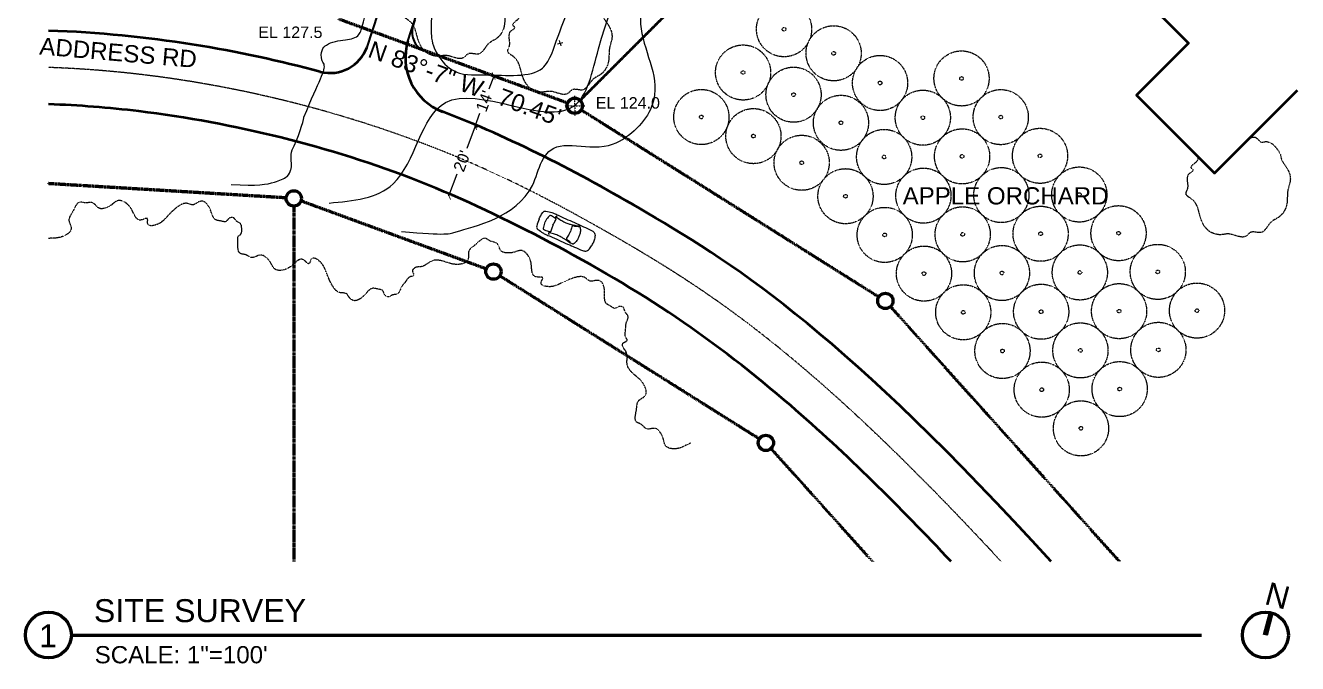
# Model space of a CAD drawing. Header units: inches. Extents: x -54 to 15382, y 469 to 41738.
# Drawn here: x 525 to 4680, y 17047 to 19131 of the extents above; entities that cross this region are included whole.
import ezdxf

# ---------------------------------------------------------------- set-up
doc = ezdxf.new("R2010")
doc.units = ezdxf.units.IN
doc.header["$MEASUREMENT"] = 0
for name, pattern in [('CENTER', [2, 1.25, -0.25, 0.25, -0.25]), ('DASHED2', [0.375, 0.25, -0.125]), ('HIDDEN2', [0.1875, 0.125, -0.0625]), ('PHANTOM2', [1.25, 0.625, -0.125, 0.125, -0.125, 0.125, -0.125])]:
    doc.linetypes.add(name, pattern=pattern)
doc.layers.get('0').update_dxf_attribs({"lineweight": 9})
for name, color, linetype, lineweight in [('1', 7, 'Continuous', 9), ('2', 7, 'Continuous', 18), ('3', 7, 'Continuous', 30), ('4', 7, 'Continuous', 40), ('5', 7, 'Continuous', 50), ('A-DIMSx', 7, 'Continuous', 9), ('A-TEXTx', 7, 'Continuous', 18), ('L-PLNT', 7, 'Continuous', 18), ('TB-11x17', 7, 'Continuous', 50)]:
    doc.layers.add(name, color=color, linetype=linetype, lineweight=lineweight)
doc.styles.get("Standard").update_dxf_attribs({"font": 'arial.ttf'})
doc.dimstyles.get("Standard").update_dxf_attribs({"dimtxt": 3, "dimasz": 2, "dimexe": 0.03125, "dimexo": 0.0625, "dimgap": 0.03125, "dimtad": 0, "dimtoh": 1, "dimdec": 4, "dimlfac": 0.99985, "dimzin": 0, "dimdsep": 46, "dimlunit": 4, "dimtxsty": 'Standard', "dimblk": 'ARCHTICK', "dimblk1": 'ARCHTICK', "dimblk2": 'ARCHTICK', "dimcen": 0.09, "dimclrt": 256, "dimadec": 0, "dimazin": 0, "dimtfac": 1, "dimtdec": 4, "dimtofl": 0, "dimtmove": 0, "dimatfit": 3, "dimfxl": 1, "dimtolj": 1, "dimtzin": 0, "dimarcsym": 0})

# ---------------------------------------------------------------- blocks, each defined once
blk = doc.blocks.new('_ArchTick')
at = {"color": 0, "linetype": 'ByBlock', "lineweight": 0, "const_width": 0.15}
blk.add_lwpolyline([(-0.5, -0.5), (0.5, 0.5)], dxfattribs=at)
blk = doc.blocks.new('*D420')
at = {"layer": 'A-DIMSx', "color": 0, "lineweight": 5, "ltscale": 0.25}
for p, q in [((2054.4, 18965.5), (2038.5, 18922.9)), ((1993.4, 18801.5), (2009.2, 18844.1))]:
    blk.add_line(p, q, dxfattribs=at)
at = {"layer": 'A-DIMSx', "color": 0, "lineweight": -2, "ltscale": 0.25}
for p, q in [((2053.7, 18965.8), (2062.8, 18962.3)), ((1992.7, 18801.8), (2001.8, 18798.4))]:
    blk.add_line(p, q, dxfattribs=at)
at = {"layer": 'A-DIMSx', "color": 0, "lineweight": 5, "xscale": 18, "yscale": 18, "zscale": 18}
for p, rotation in [((2054.4, 18965.5), 69.60012391227886), ((1993.4, 18801.5), 249.6001239122788)]:
    blk.add_blockref('_ArchTick', p, dxfattribs=dict(at, rotation=rotation))
at = {"layer": 'A-DIMSx', "ltscale": 0.25, "insert": (2023.9, 18883.5), "char_height": 37.5, "attachment_point": 5, "rotation": 69.6001}
blk.add_mtext("\\A1;14'", dxfattribs=at)
blk = doc.blocks.new('*D528')
at = {"layer": 'A-DIMSx', "color": 0, "lineweight": 5, "ltscale": 0.25}
for p, q in [((1993.6, 18801.6), (1966.4, 18729.1)), ((1908.3, 18573.9), (1935.4, 18646.4))]:
    blk.add_line(p, q, dxfattribs=at)
at = {"layer": 'A-DIMSx', "color": 0, "lineweight": -2, "ltscale": 0.25}
for p, q in [((1992.7, 18801.9), (2002, 18798.4)), ((1916.7, 18570.8), (1916.7, 18570.8))]:
    blk.add_line(p, q, dxfattribs=at)
at = {"layer": 'A-DIMSx', "color": 0, "lineweight": 5, "xscale": 18, "yscale": 18, "zscale": 18}
for p, rotation in [((1993.6, 18801.6), 69.4475805284841), ((1908.3, 18573.9), 249.4475805284841)]:
    blk.add_blockref('_ArchTick', p, dxfattribs=dict(at, rotation=rotation))
at = {"layer": 'A-DIMSx', "ltscale": 0.25, "insert": (1950.9, 18687.8), "char_height": 37.5, "attachment_point": 5, "rotation": 69.4476}
blk.add_mtext("\\A1;20'", dxfattribs=at)

msp = doc.modelspace()

# ---------------------------------------------------------------- linework, layer by layer
at = {"layer": '1', "ltscale": 0.1}
for points, knots in [([(1956.815119, 19458.332583), (1960.3059629, 19436.9965204), (1979.9255644, 18897.032602), (2275.4173184, 19471.2178988), (2603.4987845, 19707.7067563)], [66.0905268272, 66.0905268272, 66.0905268272, 66.0905268272, 72.0478202283, 884.1177910082, 884.1177910082, 884.1177910082, 884.1177910082]), ([(1765.6227593, 19341.9501143), (1794.498549, 19341.3251017), (1833.1855982, 19334.1518775), (1877.054918, 19304.1446751), (1885.2740149, 19269.2311549), (1875.4462795, 19226.082075), (1849.626316, 19164.5586089), (1849.36819, 19114.2202188), (1852.9577246, 19055.5679669), (1923.0192815, 18964.3583403), (2059.6743279, 18974.5046902), (2227.2570114, 18951.3401205), (2260.9247697, 19110.5740414), (2363.6456127, 19328.8407768), (2472.2753102, 19479.6327938)], [966.1197340921, 966.1197340921, 966.1197340921, 966.1197340921, 1052.3957324527, 1080.3183995863, 1099.2221573154, 1160.8115186827, 1199.2575669263, 1278.1205623445, 1350.5391874964, 1407.397276469, 1486.3748855516, 1643.0189055874, 1751.4076671321, 1883.1041123019, 1883.1041123019, 1883.1041123019, 1883.1041123019]), ([(2680.1270098, 19407.1511336), (2630.5491041, 19365.33764), (2564.6130274, 19284.8525216), (2508.1416462, 19103.9499627), (2626.7943392, 18931.3092163), (2539.5674348, 18801.9095368), (2484.9284049, 18764.2454252)], [514.2432047489, 514.2432047489, 514.2432047489, 514.2432047489, 702.8750804543, 814.0271716168, 1068.9237319742, 1231.2071814015, 1231.2071814015, 1231.2071814015, 1231.2071814015]), ([(1434.745056, 18830.6379016), (1484.2237909, 18953.7483856), (1512.7782225, 18991.0887961), (1488.9933965, 19020.7253792), (1492.8818514, 19054.6611494), (1516.43138, 19076.0269873), (1571.7465802, 19084.2617863), (1615.8836517, 19090.4155269), (1626.0103992, 19131.8053669), (1646.865265, 19209.2014888), (1656.9509818, 19229.7153508), (1669.9327367, 19279.7840673), (1688.6823965, 19349.0138132), (1705.7485065, 19345.5947087), (1750.9304405, 19342.7063869)], [355.0576600074, 355.0576600074, 355.0576600074, 355.0576600074, 426.4460036396, 444.0680511201, 473.5347570973, 506.8640310362, 603.2361450275, 692.6235779045, 751.8985244839, 807.9524571225, 838.4344749785, 867.7494954719, 887.8020131754, 954.1456245748, 954.1456245748, 954.1456245748, 954.1456245748]), ([(1196.7936399, 18611.3283812), (1283.9870679, 18605.5663875), (1329.8788098, 18615.1240207), (1381.3664005, 18633.3284155), (1391.0777933, 18655.4284033), (1395.5876915, 18673.9665927), (1389.3725861, 18711.6569631), (1421.9222188, 18774.5053723), (1435.4821461, 18832.5217532), (1434.745056, 18830.6379016)], [0, 0, 0, 0, 66.9901745406, 107.7363971783, 137.4050423408, 150.6900959062, 177.6225784581, 203.2686276384, 343.0965191413, 343.0965191413, 343.0965191413, 343.0965191413]), ([(1753.2383479, 18458.2179692), (1902.3168481, 18444.2753756), (1943.0721216, 18466.7980267), (2194.0388054, 18513.9883433), (2212.2714277, 18758.519984), (2414.141036, 18722.9043285), (2458.8992341, 18747.718501), (2484.9284049, 18764.2454252)], [0, 0, 0, 0, 89.6685014463, 359.3384261515, 484.8295801573, 547.3176168101, 640.324640473, 640.324640473, 640.324640473, 640.324640473])]:
    msp.add_open_spline(points, degree=3, knots=knots, dxfattribs=at)
at = {"layer": '1'}
for points, knots in [([(2202.6438079, 18498.5281104), (2202.6269265, 18498.4889588), (2202.6100451, 18498.4498072), (2202.5931636, 18498.4106556), (2199.4290353, 18491.0723656), (2195.4899467, 18481.9367773), (2193.9034219, 18468.9175069), (2202.6086723, 18461.5175798), (2212.4219943, 18454.9826267), (2225.7628456, 18447.0582558), (2253.3492502, 18436.5992557), (2276.4773098, 18425.0820128), (2295.4698464, 18416.8968251)], [-0.0032148963, -0.0032148963, -0.0032148963, -0.0032148963, 0, 0, 0, 0.6025766109, 0.7501600234, 0.8977434358, 1.385354447, 1.6580662634, 2.0362147214, 3.567426588, 3.567426588, 3.567426588, 3.567426588]), ([(2202.6438079, 18498.5281104), (2202.6617375, 18498.5667932), (2202.6796671, 18498.605476), (2202.6975968, 18498.6441588), (2206.0581948, 18505.8945788), (2210.2418724, 18514.9207759), (2218.8886952, 18524.782364), (2230.2076943, 18523.2265472), (2241.620621, 18520.2681686), (2256.4207558, 18515.6066264), (2282.6066613, 18502.0162343), (2306.6093146, 18492.4545054), (2325.3714302, 18483.7541168)], [-0.0032148963, -0.0032148963, -0.0032148963, -0.0032148963, 0, 0, 0, 0.6025766109, 0.7501600234, 0.8977434358, 1.385354447, 1.6580662634, 2.0362147214, 3.567426588, 3.567426588, 3.567426588, 3.567426588]), ([(2247.8788497, 18478.3094874), (2247.9532921, 18478.4781596), (2248.0277345, 18478.6468317), (2248.1021768, 18478.8155039), (2250.0685665, 18482.6427255), (2253.0812311, 18488.5063318), (2256.6163732, 18494.8819619), (2258.5373591, 18497.4692639), (2258.4449442, 18499.0092009), (2252.5058853, 18502.5448538), (2247.058003, 18506.6317718), (2240.6143001, 18510.0194733), (2238.0129604, 18510.1899479), (2235.4603959, 18508.0480343), (2229.7386993, 18501.7680503), (2225.7190515, 18494.9495732), (2222.5936064, 18489.6479207), (2222.5870353, 18489.6367742), (2222.5804641, 18489.6256277), (2222.573893, 18489.6144812)], [-0.0030479131, -0.0030479131, -0.0030479131, -0.0030479131, 0, 0, 0, 0.3351518523, 0.5134791616, 0.5345346717, 0.5719609336, 0.6096170212, 1.0203817514, 1.0962363375, 1.1447969482, 1.2018100453, 1.3308601134, 1.7819199415, 1.7819199415, 1.7819199415, 1.7828682757, 1.7828682757, 1.7828682757, 1.7828682757]), ([(2266.1782994, 18498.7150948), (2264.1366916, 18500.1481291), (2261.0055094, 18502.3912607), (2256.7645059, 18505.2939213), (2257.8632662, 18507.1929154), (2259.7420371, 18507.4949798), (2261.1307323, 18507.9699285), (2262.1181478, 18508.2763886)], [1.95146521862, 1.95146521862, 1.95146521862, 1.95146521862, 2.14004782365, 2.22244511645, 2.24858467267, 2.27993128575, 2.35708070204, 2.35708070204, 2.35708070204, 2.35708070204]), ([(2287.1974089, 18487.0168085), (2282.2501437, 18489.1262716), (2275.3092375, 18492.5434712), (2269.526271, 18496.3906493), (2266.1782994, 18498.7150948)], [1.33469745109, 1.33469745109, 1.33469745109, 1.33469745109, 1.72506888579, 1.9067500536, 1.9067500536, 1.9067500536, 1.9067500536]), ([(2247.8788497, 18478.3094874), (2247.7470909, 18477.981751), (2247.615332, 18477.6540147), (2247.4835731, 18477.3262783), (2246.0128033, 18473.5161995), (2243.7594676, 18467.6788571), (2241.3408277, 18460.7269292), (2240.6933054, 18457.571575), (2239.4837782, 18456.6137033), (2232.8892649, 18458.6838661), (2226.2111444, 18460.0200404), (2219.3904362, 18462.5647944), (2217.5292404, 18464.3901652), (2217.4241929, 18467.7206825), (2218.2909932, 18476.1719939), (2220.6938145, 18483.7135885), (2222.562109, 18489.5774953), (2222.566037, 18489.589824), (2222.569965, 18489.6021526), (2222.573893, 18489.6144812)], [-0.003179668, -0.003179668, -0.003179668, -0.003179668, 0, 0, 0, 0.3351518523, 0.5134791616, 0.5345346717, 0.5719609336, 0.6096170212, 1.0203817514, 1.0962363375, 1.1447969482, 1.2018100453, 1.3308601134, 1.7819199415, 1.7819199415, 1.7819199415, 1.7828682757, 1.7828682757, 1.7828682757, 1.7828682757]), ([(2244.8919797, 18451.0375775), (2242.453316, 18451.6065362), (2238.6844319, 18452.4469528), (2233.6789943, 18453.6767632), (2232.9959658, 18451.5918352), (2234.0232506, 18449.9900522), (2234.5949709, 18448.6383176), (2235.024777, 18447.6980124)], [1.95059302672, 1.95059302672, 1.95059302672, 1.95059302672, 2.14004782365, 2.22244511645, 2.24858467267, 2.27993128575, 2.35708070204, 2.35708070204, 2.35708070204, 2.35708070204]), ([(2267.5900038, 18443.1763883), (2262.7196451, 18445.4578076), (2255.5454953, 18448.353495), (2248.8227582, 18450.0994292), (2244.8919797, 18451.0375775)], [1.33469745109, 1.33469745109, 1.33469745109, 1.33469745109, 1.72506888579, 1.9067500536, 1.9067500536, 1.9067500536, 1.9067500536]), ([(2324.2813497, 18476.2866357), (2319.7281275, 18476.9901275), (2311.757645, 18478.4382679), (2300.3325642, 18481.9376687), (2293.1077535, 18484.580906), (2287.1974089, 18487.0168085)], [0.3880493163, 0.3880493163, 0.3880493163, 0.3880493163, 0.72873515076, 0.98369386328, 1.27907959158, 1.27907959158, 1.27907959158, 1.27907959158]), ([(2332.8300655, 18440.3029686), (2332.8122239, 18440.2642464), (2332.7943824, 18440.2255242), (2332.7765409, 18440.186802), (2331.3545159, 18437.1005218), (2327.9996714, 18429.8193628), (2321.597251, 18421.4078953), (2315.613807, 18417.6082966), (2312.5956364, 18416.2992421), (2304.8851778, 18420.6895693), (2300.3228219, 18426.7648533), (2292.1401306, 18431.7012298), (2292.4535772, 18433.8212018), (2295.871493, 18439.0819269), (2299.8125772, 18445.9911166), (2302.4749849, 18451.7826634), (2303.1512579, 18453.2537629), (2303.1916744, 18453.3474938), (2303.2320909, 18453.4412247), (2303.2725074, 18453.5349556)], [-0.0031667215, -0.0031667215, -0.0031667215, -0.0031667215, 0, 0, 0, 0.2523975746, 0.5954569158, 0.7510710136, 0.7905620581, 0.8206290544, 1.3733195272, 1.4190316809, 1.4473593976, 1.5175897869, 1.8887789058, 2.0151677005, 2.0151677005, 2.0151677005, 2.0169662224, 2.0169662224, 2.0169662224, 2.0169662224]), ([(2332.8300655, 18440.3029686), (2332.847035, 18440.3420808), (2332.8640045, 18440.381193), (2332.880974, 18440.4203052), (2334.2334975, 18443.5376697), (2337.424374, 18450.8921628), (2339.4261728, 18461.2717845), (2338.2696297, 18468.2647086), (2337.2333897, 18471.3870753), (2328.8208836, 18474.2076861), (2321.2506026, 18473.557532), (2312.1167747, 18476.3672324), (2310.7450921, 18474.7194208), (2309.1130382, 18468.6884624), (2306.4236988, 18460.7787782), (2304.145149, 18455.5130228), (2303.566379, 18454.1754786), (2303.4684218, 18453.9619709), (2303.3704646, 18453.7484633), (2303.2725074, 18453.5349556)], [-0.0031667215, -0.0031667215, -0.0031667215, -0.0031667215, 0, 0, 0, 0.2523975746, 0.5954569158, 0.7510710136, 0.7905620581, 0.8206290544, 1.3733195272, 1.4190316809, 1.4473593976, 1.5175897869, 1.8887789058, 2.0151677005, 2.0151677005, 2.0151677005, 2.0169662224, 2.0169662224, 2.0169662224, 2.0169662224]), ([(2336.7309757, 18475.6823006), (2335.9706183, 18475.3164264), (2334.6447179, 18474.8324258), (2332.1009746, 18475.1561367), (2330.4501556, 18475.3910304), (2324.2813497, 18476.2866357)], [0.07456643963, 0.07456643963, 0.07456643963, 0.07456643963, 0.13733552439, 0.1785042958, 0.26155488799, 0.26155488799, 0.26155488799, 0.26155488799]), ([(2325.3714302, 18483.7541168), (2336.1613039, 18478.6836912), (2350.7100133, 18471.7384129), (2368.9585947, 18464.8807755), (2381.9577096, 18456.3369492), (2386.6304362, 18445.9418525), (2384.0620691, 18433.4199444), (2380.491786, 18424.086644), (2378.8716056, 18419.8512291), (2378.8563507, 18419.81135), (2378.8410957, 18419.771471), (2378.8258407, 18419.731592)], [3.6983682035, 3.6983682035, 3.6983682035, 3.6983682035, 4.1878305641, 4.8881427503, 5.1555593552, 5.2972802952, 5.7051717552, 6.0440553128, 6.0440553128, 6.0440553128, 6.0472461083, 6.0472461083, 6.0472461083, 6.0472461083]), ([(2304.236906, 18419.4067324), (2296.7496795, 18425.612354), (2290.3569041, 18430.5881077), (2280.132207, 18436.7714601), (2273.3457029, 18440.394712), (2267.5900038, 18443.1763883)], [0.3880493163, 0.3880493163, 0.3880493163, 0.3880493163, 0.72873515076, 0.98369386328, 1.27907959158, 1.27907959158, 1.27907959158, 1.27907959158]), ([(2295.4698464, 18416.8968251), (2306.4421243, 18412.2342391), (2321.3176443, 18406.0196804), (2338.594275, 18396.9888474), (2353.6283353, 18392.9949786), (2364.4917139, 18396.4416312), (2372.1132841, 18406.7035199), (2376.6901905, 18415.5866132), (2378.7671725, 18419.6177258), (2378.7867286, 18419.6556812), (2378.8062846, 18419.6936366), (2378.8258407, 18419.731592)], [3.6983682035, 3.6983682035, 3.6983682035, 3.6983682035, 4.1878305641, 4.8881427503, 5.1555593552, 5.2972802952, 5.7051717552, 6.0440553128, 6.0440553128, 6.0440553128, 6.0472461083, 6.0472461083, 6.0472461083, 6.0472461083])]:
    msp.add_open_spline(points, degree=3, knots=knots, dxfattribs=at)
msp.add_open_spline([(2267.879101, 18509.7515695), (2267.8868272, 18509.7564), (2267.8945527, 18509.7612325), (2267.9022781, 18509.7660649)], degree=3, dxfattribs=at)
at = {"layer": '2', "linetype": 'CENTER', "ltscale": 0.1}
for p, q in [((2286.2547295, 18868.3396577), (2352.2547295, 18868.3396577)), ((2319.2547295, 18868.3396577), (2319.2547295, 18901.3396577)), ((2319.2547295, 18868.3396577), (2319.2547295, 18835.3396577))]:
    msp.add_line(p, q, dxfattribs=at)
at = {"layer": '2', "ltscale": 0.1}
msp.add_open_spline([(1516.6305417, 18550.5888443), (1595.6958705, 18558.0687404), (1788.8798553, 18576.3447176), (1838.1905618, 19038.9041931), (2329.8789666, 18734.2199339), (2414.7288543, 19181.4462602), (2529.8805197, 19392.0583925), (2655.9720031, 19501.8697461)], degree=3, knots=[0, 0, 0, 0, 218.6713959711, 534.2899638059, 953.6998900704, 1157.6605152641, 1669.4917053071, 1669.4917053071, 1669.4917053071, 1669.4917053071], dxfattribs=at)
at = {"layer": '2', "linetype": 'DASHED2', "ltscale": 0.3}
msp.add_open_spline([(3712.1350985, 17380.0008975), (3628.5944234, 17470.2220766), (3454.3366485, 17653.0159062), (3198.6507407, 17899.624), (2958.9757552, 18104.1616905), (2701.1445329, 18294.137308), (2411.3297432, 18467.0225303), (2081.2155462, 18642.8038948), (1735.5399429, 18783.7722823), (1348.1325187, 18898.5385034), (963.2970096, 18969.4858388), (706.5548768, 18989.6956272), (600.0000785, 18993.43202)], degree=3, knots=[121.4729406931, 121.4729406931, 121.4729406931, 121.4729406931, 490.3242559275, 878.9344874937, 1186.6554815344, 1434.9022140808, 1838.7808645469, 2197.7622060259, 2556.0671003237, 2956.63624104, 3407.9441787895, 3727.5601639366, 3727.5601639366, 3727.5601639366, 3727.5601639366], dxfattribs=at)
at = {"layer": '3', "ltscale": 0.25}
for p, q in [((1641.0776427, 19060.0440182), (2065.7253992, 20348.5418694)), ((1770.5933789, 19069.6529108), (2180.1800872, 20312.4514079))]:
    msp.add_line(p, q, dxfattribs=at)
msp.add_open_spline([(1796.4933032, 19148.2403901), (1792.8501437, 19136.8228212), (1784.5361148, 19110.7668668), (1793.1226205, 19073.2700798), (1810.2649536, 19058.1189336), (1815.8303859, 19053.1999603)], degree=3, knots=[0, 0, 0, 0, 35.8309791907, 81.769627161, 103.8539866702, 103.8539866702, 103.8539866702, 103.8539866702], dxfattribs=at)
at = {"layer": '4', "ltscale": 0.25}
msp.add_lwpolyline([(4680.0000785, 19225.6201077), (4408.6777517, 19496.9424344), (4154.1193105, 19242.3839932), (4323.824938, 19072.6783657), (4154.1193105, 18902.9727382), (4408.6777517, 18648.414297), (4680.0000785, 18919.7366237)], dxfattribs=at)
for centre, radius, start, end in [((1954.6096471, 19025.3505818), 188.6741448, 162.903504243, 249.1203410832), ((1518.7628221, 19106.014033), 130.66812, 256.4370698103, 339.4020948164)]:
    msp.add_arc(centre, radius, start, end, dxfattribs=at)
at = {"layer": '4', "ltscale": 0.1}
msp.add_open_spline([(1488.1194212, 18978.9898637), (1227.6964137, 19049.2136699), (929.0276446, 19102.3417854), (600.0000785, 19113.509027)], degree=3, dxfattribs=at)
for points, knots in [([(3548.3931385, 17380.0008975), (3381.6105893, 17557.66381), (3097.4403886, 17841.8348467), (2654.7680383, 18187.4703423), (2243.8275446, 18426.089058), (1815.379534, 18631.9272797), (1362.2905842, 18773.3216257), (954.5818326, 18849.851977), (698.5767999, 18869.8014455), (600.0000785, 18873.3665118)], [231.5282069541, 231.5282069541, 231.5282069541, 231.5282069541, 961.9069992597, 1434.823809101, 1911.7322499136, 2384.8666673258, 2857.920007787, 3330.9808712932, 3626.6699315253, 3626.6699315253, 3626.6699315253, 3626.6699315253]), ([(3875.052823, 17380.0008975), (3208.6019006, 18111.5373953), (2597.5478812, 18512.7159936), (2117.4677859, 18761.1621315), (1880.5292906, 18851.8281519)], [40.6792248674, 40.6792248674, 40.6792248674, 40.6792248674, 386.4154571695, 646.240149519, 646.240149519, 646.240149519, 646.240149519])]:
    msp.add_open_spline(points, degree=3, knots=knots, dxfattribs=at)
at = {"layer": '5', "linetype": 'PHANTOM2', "ltscale": 0.5}
for p, q in [((2340.4231474, 18855.0393538), (3312.4369048, 18244.3145311)), ((1376.6618347, 18567.4209141), (600.0000785, 18614.0354772)), ((1401.6169273, 18540.9231311), (1401.6169273, 17380.0008975)), ((2074.5798588, 18313.4682491), (2922.2370434, 17780.8777586)), ((3350.3169672, 18212.4206548), (4098.4842729, 17380.0008975)), ((2960.1171058, 17748.9838822), (3291.753883, 17380.0008975))]:
    msp.add_line(p, q, dxfattribs=at)
at = {"layer": '5', "ltscale": 0.1}
for p, q in [((4571.9815603, 17140.809707), (4591.3929886, 17213.254144)), ((4575.0000785, 17140.0008975), (4594.4115068, 17212.4453344)), ((4578.0185967, 17139.1920879), (4597.4300251, 17211.6365249)), ((675.0000785, 17140.0008975), (4366.7174, 17140.0008975))]:
    msp.add_line(p, q, dxfattribs=at)
at = {"layer": '5', "linetype": 'PHANTOM2', "ltscale": 0.5, "flags": 128}
for points in [[(3787.8691801, 20336.9541083), (2336.932399, 18886.0173272)], [(2295.7847222, 18876.9512056), (1549.0168569, 19150.9531344)], [(2029.9414335, 18335.3801008), (1425.0869345, 18557.3115832)]]:
    msp.add_lwpolyline(points, dxfattribs=at)
at = {"layer": '5', "ltscale": 0.1}
for centre, radius in [((2319.2547295, 18868.3396577), 25), ((1401.6169273, 18565.9231311), 25), ((2053.4114408, 18326.7685529), 25), ((3333.6053227, 18231.0142273), 25), ((2943.4054613, 17767.5774548), 25), ((600.0000785, 17140.0008975), 75), ((4575.0000785, 17140.0008975), 75)]:
    msp.add_circle(centre, radius, dxfattribs=at)
at = {"layer": 'L-PLNT', "ltscale": 0.1}
for p, q in [((2263.0445383, 19070.2214295), (2280.4312032, 19074.8801723)), ((2271.7378708, 19072.5508009), (2269.4084994, 19081.2441333)), ((2271.7378708, 19072.5508009), (2274.0672422, 19063.8574684))]:
    msp.add_line(p, q, dxfattribs=at)
at = {"layer": 'L-PLNT', "linetype": 'HIDDEN2', "ltscale": 0.005}
for centre, radius in [((3002.7939658, 19118.2981488), 90), ((3002.7939658, 19118.2981488), 6), ((3164.7379415, 19039.7223971), 90), ((2869.0019521, 18976.9872723), 90), ((3164.7379415, 19039.7223971), 6), ((3316.3724453, 18942.7328242), 90), ((3582.4320666, 18957.5821726), 90), ((3033.7577097, 18904.4921665), 90), ((2869.0019521, 18976.9872723), 6), ((3316.3724453, 18942.7328242), 6), ((3582.4320666, 18957.5821726), 6), ((2732.6890877, 18831.5615083), 90), ((3033.7577097, 18904.4921665), 6), ((3456.0850488, 18829.3775272), 90), ((3710.636712, 18831.2351548), 90), ((3188.5975738, 18812.7198887), 90), ((2732.6890877, 18831.5615083), 6), ((2902.7774778, 18769.261936), 90), ((3456.0850488, 18829.3775272), 6), ((3710.636712, 18831.2351548), 6), ((3188.5975738, 18812.7198887), 6), ((3329.7380311, 18701.1728818), 90), ((3584.2896942, 18703.0305094), 90), ((3838.8413574, 18704.8881371), 90), ((2902.7774778, 18769.261936), 6), ((3060.3184044, 18682.1938221), 90), ((3329.7380311, 18701.1728818), 6), ((3584.2896942, 18703.0305094), 6), ((3838.8413574, 18704.8881371), 6), ((3060.3184044, 18682.1938221), 6), ((3203.3910133, 18572.9682364), 90), ((3457.9426765, 18574.825864), 90), ((3712.4943397, 18576.6834917), 90), ((3967.0460028, 18578.5411193), 90), ((3203.3910133, 18572.9682364), 6), ((3967.0460028, 18578.5411193), 6), ((3331.5956587, 18446.6212186), 90), ((3586.1473219, 18448.4788463), 90), ((3840.6989851, 18450.3364739), 90), ((4095.2506482, 18452.1941016), 90), ((3331.5956587, 18446.6212186), 6), ((3586.1473219, 18448.4788463), 6), ((3840.6989851, 18450.3364739), 6), ((4095.2506482, 18452.1941016), 6), ((3459.8003042, 18320.2742009), 90), ((3714.3519673, 18322.1318285), 90), ((3968.9036305, 18323.9894562), 90), ((4223.4552936, 18325.8470838), 90), ((3459.8003042, 18320.2742009), 6), ((3714.3519673, 18322.1318285), 6), ((3968.9036305, 18323.9894562), 6), ((4223.4552936, 18325.8470838), 6), ((3588.0049496, 18193.9271831), 90), ((3842.5566127, 18195.7848108), 90), ((4097.1082759, 18197.6424384), 90), ((4351.6599391, 18199.5000661), 90), ((3588.0049496, 18193.9271831), 6), ((3842.5566127, 18195.7848108), 6), ((4097.1082759, 18197.6424384), 6), ((4351.6599391, 18199.5000661), 6), ((3716.209595, 18067.5801653), 90), ((3970.7612581, 18069.437793), 90), ((4225.3129213, 18071.2954207), 90), ((3970.7612581, 18069.437793), 6), ((4225.3129213, 18071.2954207), 6), ((3716.209595, 18067.5801653), 6), ((4098.9659035, 17943.0907752), 90), ((3844.4142404, 17941.2331476), 90), ((3844.4142404, 17941.2331476), 6), ((4098.9659035, 17943.0907752), 6), ((3972.6188858, 17814.8861298), 90), ((3972.6188858, 17814.8861298), 6)]:
    msp.add_circle(centre, radius, dxfattribs=at)
for points, knots in [([(1897.4252204, 19351.5236789), (1899.7593486, 19352.2767158), (1907.5445677, 19354.7883848), (1922.0964902, 19368.0617002), (1945.6614693, 19352.5716242), (1966.3427635, 19344.2150603), (1985.3339667, 19351.6646109), (1995.2569248, 19341.0062751), (2004.4409169, 19329.726365), (2031.181456, 19340.399499), (2055.0707047, 19315.2753211), (2068.62028, 19292.5908411), (2071.4198318, 19270.1150167), (2092.7479889, 19247.7917065), (2105.2768663, 19210.018228), (2087.8056722, 19171.448228), (2094.3715082, 19128.1008583), (2070.6415295, 19087.4220859), (2030.2013147, 19073.1671787), (2013.885841, 19025.8177117), (1973.197092, 19045.7998074), (1947.9154627, 19010.3007072), (1908.7588561, 19038.3160037), (1868.251044, 19026.453224), (1833.5973651, 19037.7800792), (1813.8345845, 19065.518273), (1801.2474875, 19101.8477582), (1795.9033805, 19140.6970403), (1753.690162, 19159.5189782), (1768.9146975, 19182.4483475), (1763.8759122, 19203.154146), (1764.6648728, 19229.3910331), (1778.1433585, 19234.078884), (1785.3618416, 19241.8580804), (1769.970155, 19249.9095282), (1789.1558015, 19264.175293), (1801.5437606, 19275.5858578), (1796.8645397, 19298.0527969), (1815.5651342, 19316.2839488), (1837.0700711, 19316.1625347), (1844.4707853, 19330.351502), (1858.0795649, 19337.4290781), (1871.4694066, 19357.4986543), (1889.5850152, 19336.6396565), (1893.9288288, 19350.1956999), (1897.6274655, 19351.6044805), (1897.7293023, 19351.6432694)], [0, 0, 0, 0, 7.389337939, 24.6462959619, 52.3336691463, 78.8576714233, 90.5396736919, 107.5852217564, 117.1314534926, 131.0143618161, 180.8897264884, 199.7850248523, 211.455763629, 247.0645364511, 289.2090157661, 321.3763764552, 368.8655445351, 417.0527280981, 446.6892199703, 495.616345271, 527.4055185742, 548.1632946962, 605.738693292, 629.7426929183, 674.097996099, 703.0979373572, 729.193481421, 789.4061939322, 816.5709824797, 831.1855859678, 858.1173409593, 882.9901915203, 895.3618854622, 900.7378530775, 908.4685807242, 930.7242357077, 944.3979216285, 960.8005924981, 991.4901174729, 1007.9575700763, 1019.6314547034, 1034.8149706662, 1056.2485381631, 1072.7967055423, 1084.3373814844, 1084.6641347537, 1084.6641347537, 1084.6641347537, 1084.6641347537]), ([(2237.837679, 19234.3940155), (2240.1718072, 19235.1470524), (2247.9570262, 19237.6587214), (2262.5089487, 19250.9320368), (2286.0739279, 19235.4419608), (2306.755222, 19227.0853969), (2325.7464253, 19234.5349475), (2335.6693833, 19223.8766117), (2344.8533754, 19212.5967015), (2371.5939145, 19223.2698356), (2395.4831633, 19198.1456577), (2409.0327386, 19175.4611777), (2411.8322904, 19152.9853533), (2433.1604475, 19130.6620431), (2445.6893249, 19092.8885646), (2428.2181307, 19054.3185645), (2434.7839668, 19010.9711949), (2411.053988, 18970.2924224), (2370.6137733, 18956.0375153), (2354.2982996, 18908.6880483), (2313.6095506, 18928.670144), (2288.3279213, 18893.1710438), (2249.1713147, 18921.1863403), (2208.6635025, 18909.3235606), (2174.0098237, 18920.6504158), (2154.2470431, 18948.3886096), (2141.659946, 18984.7180948), (2136.3158391, 19023.5673769), (2094.1026206, 19042.3893148), (2109.327156, 19065.3186841), (2104.2883708, 19086.0244826), (2105.0773314, 19112.2613697), (2118.5558171, 19116.9492206), (2125.7743002, 19124.728417), (2110.3826136, 19132.7798648), (2129.5682601, 19147.0456296), (2141.9562192, 19158.4561944), (2137.2769982, 19180.9231334), (2155.9775928, 19199.1542854), (2177.4825297, 19199.0328712), (2184.8832438, 19213.2218386), (2198.4920234, 19220.2994147), (2211.8818651, 19240.3689909), (2229.9974738, 19219.5099931), (2234.3412873, 19233.0660365), (2238.039924, 19234.4748171), (2238.1417609, 19234.513606)], [0, 0, 0, 0, 7.389337939, 24.6462959619, 52.3336691463, 78.8576714233, 90.5396736919, 107.5852217564, 117.1314534926, 131.0143618161, 180.8897264884, 199.7850248523, 211.455763629, 247.0645364511, 289.2090157661, 321.3763764552, 368.8655445351, 417.0527280981, 446.6892199703, 495.616345271, 527.4055185742, 548.1632946962, 605.738693292, 629.7426929183, 674.097996099, 703.0979373572, 729.193481421, 789.4061939322, 816.5709824797, 831.1855859678, 858.1173409593, 882.9901915203, 895.3618854622, 900.7378530775, 908.4685807242, 930.7242357077, 944.3979216285, 960.8005924981, 991.4901174729, 1007.9575700763, 1019.6314547034, 1034.8149706662, 1056.2485381631, 1072.7967055423, 1084.3373814844, 1084.6641347537, 1084.6641347537, 1084.6641347537, 1084.6641347537]), ([(4524.328897, 18764.0654423), (4525.3759002, 18764.1077776), (4530.3092103, 18764.5994785), (4541.273925, 18768.9005328), (4551.1968831, 18758.2421971), (4560.3808752, 18746.9622869), (4587.1214143, 18757.6354209), (4611.010663, 18732.5112431), (4624.5602383, 18709.8267631), (4627.3597901, 18687.3509387), (4648.6879472, 18665.0276285), (4661.2168246, 18627.25415), (4643.7456305, 18588.6841499), (4650.3114665, 18545.3367803), (4626.5814878, 18504.6580078), (4586.141273, 18490.4031007), (4569.8257993, 18443.0536336), (4529.1370503, 18463.0357293), (4503.855421, 18427.5366292), (4464.6988145, 18455.5519256), (4424.1910023, 18443.6891459), (4389.5373234, 18455.0160011), (4369.7745428, 18482.7541949), (4357.1874458, 18519.0836801), (4351.8433389, 18557.9329622), (4309.6301203, 18576.7549001), (4324.8546558, 18599.6842695), (4319.8158705, 18620.3900679), (4320.6048311, 18646.626955), (4334.0833168, 18651.3148059), (4341.3017999, 18659.0940023), (4325.9101133, 18667.1454502), (4345.0957598, 18681.411215), (4355.6254779, 18691.1101516), (4355.7339043, 18698.4479306), (4355.7111324, 18701.3809164)], [75.6853203355, 75.6853203355, 75.6853203355, 75.6853203355, 78.8576714233, 90.5396736919, 107.5852217564, 117.1314534926, 131.0143618161, 180.8897264884, 199.7850248523, 211.455763629, 247.0645364511, 289.2090157661, 321.3763764552, 368.8655445351, 417.0527280981, 446.6892199703, 495.616345271, 527.4055185742, 548.1632946962, 605.738693292, 629.7426929183, 674.097996099, 703.0979373572, 729.193481421, 789.4061939322, 816.5709824797, 831.1855859678, 858.1173409593, 882.9901915203, 895.3618854622, 900.7378530775, 908.4685807242, 930.7242357077, 944.3979216285, 952.9505916097, 952.9505916097, 952.9505916097, 952.9505916097]), ([(1231.0416711, 18472.7120903), (1230.7789959, 18476.5575598), (1228.9109518, 18484.8764182), (1213.2893533, 18489.3019495), (1206.0807625, 18506.6485579), (1187.448956, 18501.4138615), (1180.2930879, 18487.2729623), (1163.8657561, 18492.7207519), (1137.410104, 18493.3853483), (1132.2662872, 18531.7138392), (1108.6987821, 18561.0033283), (1086.3512783, 18553.2168317), (1072.0166634, 18540.2376694), (1049.9968213, 18554.3696945), (1014.961592, 18536.7355699), (987.2662349, 18505.0908901), (960.1716894, 18478.6221944), (918.5470093, 18472.8425334), (929.1762948, 18509.5492064), (894.8756871, 18485.4437436), (878.7053036, 18514.7738765), (867.2528712, 18542.6443569), (831.2598303, 18569.0231222), (807.8991309, 18544.479196), (788.8953386, 18534.4821386), (762.2498451, 18527.7106425), (747.2301061, 18558.469761), (722.456351, 18548.2114856), (694.731924, 18560.4089118), (682.5624426, 18522.6088306), (660.1969849, 18496.2076444), (685.0149241, 18461.8879343), (646.2632327, 18437.8451466), (619.2907488, 18435.7925433), (604.9848703, 18435.5511472), (600.0000785, 18435.1515311)], [116.1212541714, 116.1212541714, 116.1212541714, 116.1212541714, 127.2984483594, 142.9437106875, 158.1424622772, 175.7259980187, 186.6048664945, 200.5013497345, 219.6690770391, 261.5725041977, 297.4897408921, 311.1931849596, 328.176490826, 349.8468888753, 375.9882871529, 436.2019135613, 473.6383657485, 500.782179217, 518.5220937434, 541.4062734082, 571.337293853, 595.2821011257, 641.5443781759, 667.1989633937, 685.1519249245, 708.6527212464, 738.1112804647, 761.4113854955, 777.4838034427, 818.1855016968, 848.6776362316, 875.2648749378, 917.8152237548, 946.1021286018, 960.9250688602, 960.9250688602, 960.9250688602, 960.9250688602]), ([(1811.2145789, 18342.3325605), (1804.7501967, 18341.7946853), (1795.9442679, 18340.4823265), (1786.3981208, 18328.9969213), (1793.0678943, 18321.3961203), (1792.6487148, 18311.3055154), (1776.8676224, 18311.6144324), (1767.633262, 18292.7925884), (1750.1748037, 18277.2128487), (1745.3704712, 18250.7089594), (1723.8612499, 18253.1092815), (1710.6363161, 18239.768752), (1695.3603983, 18251.6512011), (1694.0738015, 18267.4472813), (1676.8055127, 18268.6056604), (1652.0573992, 18277.9797788), (1632.8217374, 18244.4309877), (1599.939355, 18226.2087376), (1582.1863558, 18241.8571073), (1573.8137823, 18259.28811), (1548.0878696, 18254.5168419), (1522.3048178, 18284.0746476), (1508.6085864, 18323.8343233), (1493.5142647, 18358.5743248), (1457.1533896, 18379.6433835), (1453.1355524, 18341.6405082), (1430.4762821, 18376.9131958), (1404.4280726, 18355.8601966), (1383.2997058, 18334.3773196), (1340.0107122, 18323.5421323), (1327.6470406, 18355.0899724), (1313.8249174, 18371.5226893), (1291.7088457, 18387.8540964), (1266.1865221, 18365.0434206), (1247.1202153, 18383.8967255), (1216.8425171, 18383.0708611), (1219.847043, 18422.6677705), (1216.4466722, 18447.4085641), (1233.8435082, 18447.1966669), (1231.0416711, 18472.7120903)], [2.6085853898, 2.6085853898, 2.6085853898, 2.6085853898, 21.4165684916, 28.8301683071, 41.4662499307, 46.941691478, 54.1063621925, 79.7394591073, 102.1290734652, 127.2984483594, 142.9437106875, 158.1424622772, 175.7259980187, 186.6048664945, 200.5013497345, 219.6690770391, 261.5725041977, 297.4897408921, 311.1931849596, 328.176490826, 349.8468888753, 375.9882871529, 436.2019135613, 473.6383657485, 500.782179217, 518.5220937434, 541.4062734082, 571.337293853, 595.2821011257, 641.5443781759, 667.1989633937, 685.1519249245, 708.6527212464, 738.1112804647, 761.4113854955, 777.4838034427, 818.1855016968, 848.6776362316, 871.357059572, 871.357059572, 871.357059572, 871.357059572]), ([(2484.6700466, 18068.9724529), (2480.3074535, 18073.773008), (2474.7598044, 18080.7365026), (2475.6060257, 18095.6471486), (2485.6673703, 18096.6607544), (2492.239906, 18104.3287263), (2480.4839936, 18114.8613816), (2486.5598843, 18134.9267442), (2484.408813, 18158.2269362), (2498.9628579, 18180.892274), (2481.5904943, 18193.7999898), (2481.0100659, 18212.5758175), (2461.733555, 18214.2969776), (2450.0234179, 18203.6178313), (2436.6003701, 18214.5429138), (2412.1041211, 18224.5567543), (2420.9031462, 18262.2145453), (2409.2695799, 18297.9631342), (2385.6134661, 18298.6179135), (2367.6046921, 18291.5734902), (2352.0366182, 18312.602581), (2313.0231207, 18308.5557732), (2275.8971783, 18288.8052552), (2241.1705351, 18273.6802262), (2200.2055414, 18283.0550738), (2223.1743377, 18313.5967821), (2182.5500884, 18303.2393988), (2177.8461884, 18336.3997866), (2177.0346691, 18366.5205987), (2152.7516347, 18403.9595155), (2122.1989465, 18389.3082412), (2100.8839039, 18386.70935), (2073.5701479, 18389.8389211), (2070.449266, 18423.9266906), (2043.6474042, 18423.1321058), (2022.0595304, 18444.3779234), (1997.2626819, 18413.360852), (1966.9810183, 18396.6199685), (1977.9976819, 18355.724911), (1933.2345659, 18347.0063862), (1905.9742031, 18355.0520118), (1880.8367066, 18364.2766156), (1849.7920663, 18366.2698503), (1830.4992784, 18344.216235), (1815.3275772, 18342.5487402), (1811.2145789, 18342.3325605)], [2.6085853898, 2.6085853898, 2.6085853898, 2.6085853898, 21.4165684916, 28.8301683071, 41.4662499307, 46.941691478, 54.1063621925, 79.7394591073, 102.1290734652, 127.2984483594, 142.9437106875, 158.1424622772, 175.7259980187, 186.6048664945, 200.5013497345, 219.6690770391, 261.5725041977, 297.4897408921, 311.1931849596, 328.176490826, 349.8468888753, 375.9882871529, 436.2019135613, 473.6383657485, 500.782179217, 518.5220937434, 541.4062734082, 571.337293853, 595.2821011257, 641.5443781759, 667.1989633937, 685.1519249245, 708.6527212464, 738.1112804647, 761.4113854955, 777.4838034427, 818.1855016968, 848.6776362316, 875.2648749378, 917.8152237548, 946.1021286018, 965.2710087166, 998.0859304046, 1031.6057894141, 1043.7412349049, 1043.7412349049, 1043.7412349049, 1043.7412349049]), ([(2698.3862831, 17766.4046554), (2693.5018104, 17765.2655271), (2679.9524908, 17758.8274834), (2658.1251105, 17745.9821429), (2613.5068008, 17746.7201717), (2609.729593, 17780.3929989), (2600.6315472, 17799.8432132), (2583.4959416, 17821.3422017), (2552.9394328, 17805.9144443), (2539.402389, 17829.0600617), (2509.942629, 17836.0987828), (2523.0932123, 17873.5688318), (2521.2314088, 17908.1198089), (2561.746028, 17920.4623469), (2545.4040805, 17963.038044), (2524.1286423, 17981.8851976), (2502.9791666, 17998.3073389), (2484.8288491, 18023.5721098), (2493.2979805, 18051.6229106), (2486.6675282, 18065.3705707), (2484.6700466, 18068.9724529)], [557.3753659343, 557.3753659343, 557.3753659343, 557.3753659343, 571.337293853, 595.2821011257, 641.5443781759, 667.1989633937, 685.1519249245, 708.6527212464, 738.1112804647, 761.4113854955, 777.4838034427, 818.1855016968, 848.6776362316, 875.2648749378, 917.8152237548, 946.1021286018, 965.2710087166, 998.0859304046, 1031.6057894141, 1043.7412349049, 1043.7412349049, 1043.7412349049, 1043.7412349049])]:
    msp.add_open_spline(points, degree=3, knots=knots, dxfattribs=at)

# ---------------------------------------------------------------- texts
at = {"ltscale": 0.1, "insert": (4614.7509837, 17268.4604336), "char_height": 75, "width": 139.38222612, "attachment_point": 5, "rotation": 345}
msp.add_mtext('{N}', dxfattribs=at)
at = {"ltscale": 0.1, "char_height": 75}
for s, insert, width, attachment_point in [('{SITE SURVEY}', (748.6046691, 17257.1403158), 996.519014355, 1), ('{1}', (598.6670278, 17137.5549224), 139.38222612, 5)]:
    msp.add_mtext(s, dxfattribs=dict(at, insert=insert, width=width, attachment_point=attachment_point))
at = {"layer": 'A-TEXTx', "ltscale": 0.1, "char_height": 37.5, "attachment_point": 1}
for s, insert in [('{EL 127.5}', (1285.3745407, 19127.1971571)), ('{EL 124.0}', (2387.6900988, 18896.555341))]:
    msp.add_mtext(s, dxfattribs=dict(at, insert=insert))
at = {"layer": 'A-TEXTx', "ltscale": 0.5, "char_height": 56.25}
for s, insert, width, attachment_point, rotation in [('{ADDRESS RD}', (830.3431868, 19070.0357843), 913.452249451, 2, 355.1010610152), ('{N 83°-7" W^I70.45\' }', (1659.1371948, 19081.8828824), 1370.178374176, 1, 339.9047688081)]:
    msp.add_mtext(s, dxfattribs=dict(at, insert=insert, width=width, attachment_point=attachment_point, rotation=rotation))
at = {"layer": 'A-TEXTx', "ltscale": 0.5, "insert": (3390.2112724, 18602.380067), "char_height": 56.25, "width": 1370.178374176, "attachment_point": 1}
msp.add_mtext('{APPLE ORCHARD}', dxfattribs=at)
at = {"layer": 'TB-11x17', "ltscale": 0.5, "insert": (751.2153907, 17103.9035199), "char_height": 56.25, "width": 1370.178374176, "attachment_point": 1}
msp.add_mtext('{SCALE: 1"=100\'}', dxfattribs=at)

# ---------------------------------------------------------------- dimensions: what is measured, and where the dimension line sits
at = {"layer": 'A-DIMSx', "ltscale": 0.25}
dim = msp.add_aligned_dim(p1=(1984.2469265, 18804.9340424), p2=(2045.2202994, 18968.8875868), distance=-9.7601724, text="14'", dimstyle='Standard', override={"dimtxt": 37.5, "dimasz": 18, "dimexe": 9, "dimexo": 9, "dimgap": 12, "dimlwd": 5}, dxfattribs=at)
dim.commit()
dim.dimension.update_dxf_attribs({"geometry": '*D420', "text_midpoint": (2023.8816541, 18883.5087111)})
dim = msp.add_linear_dim(base=(1908.2667162, 18573.9362346), p1=(1984.3104823, 18805.0632017), p2=(1908.2667162, 18573.9362346), angle=69.4475805285, text="20'", dimstyle='Standard', override={"dimtxt": 37.5, "dimasz": 18, "dimexe": 9, "dimexo": 9, "dimgap": 12, "dimlwd": 5}, dxfattribs=at)
dim.commit()
dim.dimension.update_dxf_attribs({"geometry": '*D528', "text_midpoint": (1950.9407276, 18687.7555058)})

doc.saveas('drawing.dxf')
